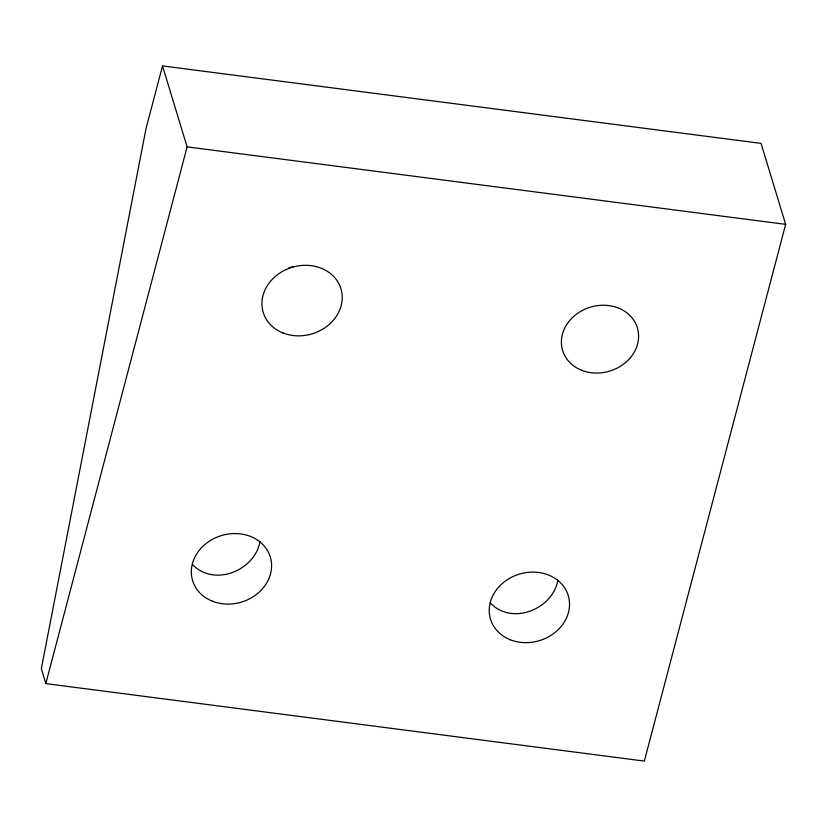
<?xml version="1.0" encoding="UTF-8"?>
<svg xmlns="http://www.w3.org/2000/svg" width="827" height="827" viewBox="0 0 827 827"><rect width="100%" height="100%" fill="white"/><g stroke="black" fill="none" stroke-linecap="round" stroke-linejoin="round"><path stroke-width="1.24" d="M162.516 65.912L146.069 128.392L41.35 668.547L45.805 683.619L644.347 761.088L785.65 224.344L761.047 143.381L162.516 65.912L187.109 146.875L45.805 683.619M259.978 541.458C254.933 570.847 213.811 587.211 192.474 564.428M557.894 580.016C552.849 609.406 511.727 625.77 490.39 602.986M288.85 267.824L293.389 266.604M187.109 146.875L785.65 224.344M581.732 370.31A39.045 33.4 -16.9 0 0 638.578 335.152A39.045 33.4 -16.9 0 0 579.675 311.975A39.045 33.4 -16.9 0 0 581.732 370.31M212.477 601.229A40.606 34.734 -16.9 0 0 271.587 564.676A40.606 34.734 -16.9 0 0 210.327 540.569A40.606 34.734 -16.9 0 0 212.477 601.229M510.383 639.788A40.606 34.734 -16.9 0 0 569.503 603.234A40.606 34.734 -16.9 0 0 508.243 579.117A40.606 34.734 -16.9 0 0 510.383 639.788M283.092 332.992A40.606 34.734 -16.9 0 0 342.213 296.438A40.606 34.734 -16.9 0 0 280.942 272.331A40.606 34.734 -16.9 0 0 283.092 332.992"/></g></svg>
